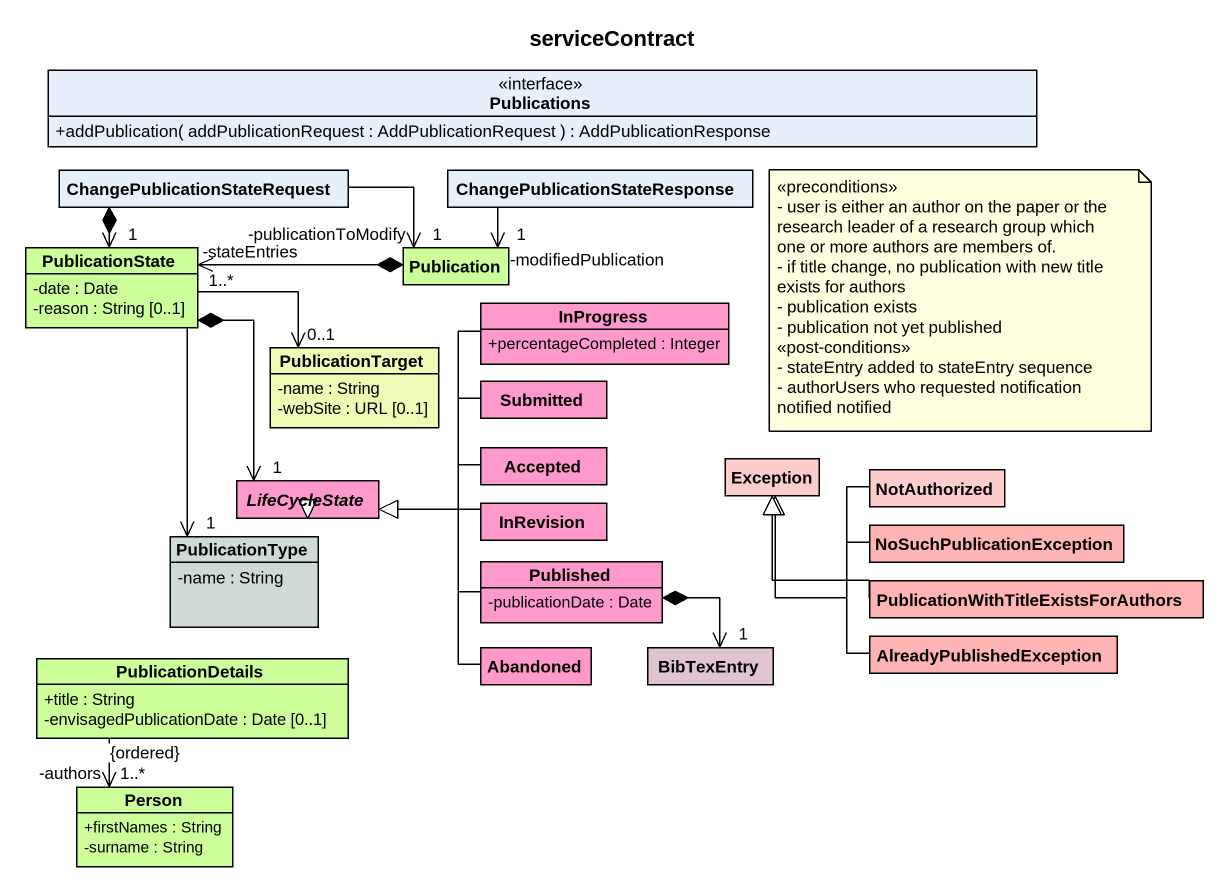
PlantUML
@startuml
title serviceContract
hide circle
hide empty members
skinparam classAttributeIconSize 0
interface Publications {
  +addPublication( addPublicationRequest : AddPublicationRequest ) : AddPublicationResponse
}
class "ChangePublicationStateRequest" as ChangePublicationStateReques
class "ChangePublicationStateResponse" as ChangePublicationStateRespon
class PublicationState #CCFF99 {
  -date : Date
  -reason : String [0..1]
}
class Publication #CCFF99
class InProgress #FF99CC {
  +percentageCompleted : Integer
}
class PublicationTarget #EFFAB5 {
  -name : String
  -webSite : URL [0..1]
}
class Submitted #FF99CC
class Accepted #FF99CC
class "Exception" as Exception_ #FFCCCC
class NotAuthorized #FFCCCC
class PublicationType #CEDAD4 {
  -name : String
}
abstract class LifeCycleState #FF99CC
class InRevision #FF99CC
class NoSuchPublicationException #FFB4B4
class Published #FF99CC {
  -publicationDate : Date
}
class "PublicationWithTitleExistsForAuthors" as PublicationWithTitleExistsFo #FFB4B4
class PublicationDetails #CCFF99 {
  +title : String
  -envisagedPublicationDate : Date [0..1]
}
class Abandoned #FF99CC
class BibTexEntry #E0C4D2
class AlreadyPublishedException #FFB4B4
class "Person" as Person_ #CCFF99 {
  +firstNames : String
  -surname : String
}
ChangePublicationStateReques *--> "1" PublicationState
ChangePublicationStateReques -right-> "1\n-publicationToModify" Publication
ChangePublicationStateRespon -left-> "1\n-modifiedPublication" Publication
PublicationState -right-> "0..1" PublicationTarget
PublicationState --> "1" PublicationType
PublicationState *--> "1" LifeCycleState
Publication *-left-> "-stateEntries\n1..*" PublicationState
InProgress -left-|> LifeCycleState
Submitted -left-|> LifeCycleState
Accepted -left-|> LifeCycleState
NotAuthorized -left-|> Exception_
InRevision -left-|> LifeCycleState
NoSuchPublicationException -left-|> Exception_
Published -left-|> LifeCycleState
Published *-right-> "1" BibTexEntry
PublicationWithTitleExistsFo -left-|> Exception_
PublicationDetails --> "-authors\n1..*\n{ordered}" Person_
Abandoned -up-|> LifeCycleState
AlreadyPublishedException -up-|> Exception_
note as N1
  <<preconditions>>
  - user is either an author on the paper or the research leader of a research group which one or more authors are members of.
  - if title change, no publication with new title exists for authors
  - publication exists
  - publication not yet published
  <<post-conditions>>
  - stateEntry added to stateEntry sequence
  - authorUsers who requested notification notified notified
end note
@enduml
